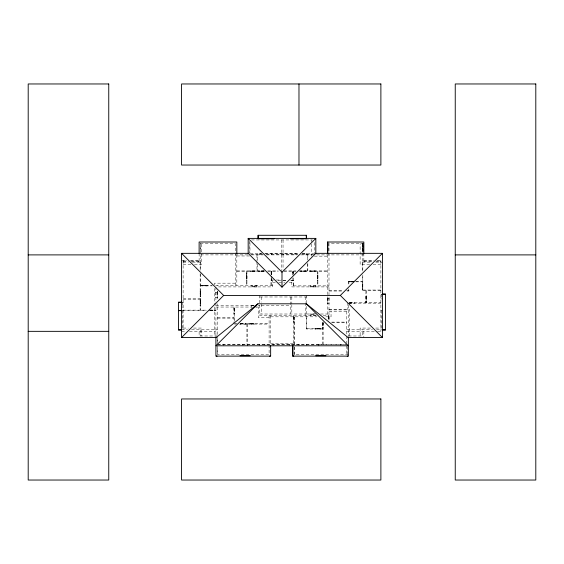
<?xml version="1.0" encoding="UTF-8"?>
<svg xmlns="http://www.w3.org/2000/svg" width="564" height="564" viewBox="0 0 564 564"><rect width="100%" height="100%" fill="white"/><g stroke="black" fill="none" stroke-linecap="round" stroke-linejoin="round"><path stroke-width="0.42" stroke-dasharray="2.82 2.11" d="M269.106 315.565L269.106 354.58L217.464 354.58L217.464 346.973M217.464 342.75L217.464 336.835M217.464 292.589L217.464 290.961M246.419 276.022L246.419 271.411L246.419 285.356M271.171 272.031L271.171 271.411L271.171 275.183M292.857 272.447L292.857 271.411L292.857 275.204M293.372 272.447L293.372 271.411L293.372 273.949M294.14 344.251L294.14 321.84M365.909 301.62L365.909 302.656L365.909 290.545M251.473 239.94L312.526 239.94M363.843 243.556L328.988 243.556L328.988 320.472M362.687 243.718L363.456 243.718M362.687 243.845L363.456 243.845M362.687 244.381L363.456 244.381M362.687 244.508L363.456 244.508M362.687 244.635L363.456 244.635M362.687 245.171L363.456 245.171M362.687 245.298L363.456 245.298M362.687 245.432L363.456 245.432M362.687 245.96L363.456 245.96M362.687 246.094L363.456 246.094M362.687 246.221L363.456 246.221M362.687 246.757L363.456 246.757M362.687 246.884L363.456 246.884M362.687 247.011L363.456 247.011M362.687 247.547L363.456 247.547M362.687 247.674L363.456 247.674M362.687 247.8L363.456 247.8M362.687 248.336L363.456 248.336M362.687 248.463L363.456 248.463M362.687 248.597L363.456 248.597M362.687 249.126L363.456 249.126M362.687 249.253L363.456 249.253M362.687 249.387L363.456 249.387M362.687 249.915L363.456 249.915M362.687 250.049L363.456 250.049M362.687 250.176L363.456 250.176M362.687 250.712L363.456 250.712M362.687 250.839L363.456 250.839M362.687 250.966L363.456 250.966M362.687 251.502L363.456 251.502M362.687 251.629L363.456 251.629M362.687 251.756L363.456 251.756M362.687 252.291L363.456 252.291M250.212 253.342L261.661 253.342M264.713 253.342L298.969 253.342M302.184 253.342L313.838 253.342M259.807 253.729L261.816 253.729M265.306 253.729L298.673 253.729M302.17 253.729L306.795 253.729M250.585 254.371L257.473 254.371L257.473 260.787M314.275 254.371L307.317 254.371L307.317 260.462M259.807 254.505L262.69 254.505M266.18 254.505L297.799 254.505M302.17 254.505L306.795 254.505M200.671 254.893L249.725 254.893M251.332 254.893L263.289 254.893M266.553 254.893L297.291 254.893M300.704 254.893L312.66 254.893M363.843 254.893L314.275 254.893L314.275 240.821M236.831 255.971L249.965 255.971M314.381 256.155L327.437 256.155M181.566 260.596L186.832 260.596M190.343 260.596L200.671 260.596M363.843 260.596L374.073 260.596M377.365 260.596L382.434 260.596M183.117 260.984L187.601 260.984M190.992 260.984L199.12 260.984M363.843 260.984L372.494 260.984L372.494 261.759M376.562 260.984L380.883 260.984M183.117 261.759L188.446 261.759M199.12 261.759L191.245 261.759L191.245 260.984M363.843 261.759L372.24 261.759L372.24 260.984M375.751 261.759L380.883 261.759M183.117 262.147L188.383 262.147M192.38 262.147L200.671 262.147M362.299 262.147L371.591 262.147M375.772 262.147L382.434 262.147M183.117 264.685L190.935 264.685M194.418 264.685L201.369 264.685L201.369 243.556M369.639 264.685L360.128 264.685L360.128 243.556M373.1 264.685L380.883 264.685M236.831 270.896L264.333 270.896M267.766 270.896L278.115 270.896M283.903 270.896L296.044 270.896M299.329 270.896L327.437 270.896M250.162 271.164L254.893 271.164M259.024 271.164L263.748 271.164M301.042 271.164L305.766 271.164M310.242 271.164L314.966 271.164M236.831 271.411L264.248 271.411M267.71 271.411L278.228 271.411M283.861 271.411L295.945 271.411M299.336 271.411L327.437 271.411M271.171 271.644L271.037 276.762M271.686 271.644L271.813 277.15M271.037 272.031L271.813 272.031M292.857 272.052L292.73 276.776M293.372 272.052L293.499 273.632M292.73 272.447L293.499 272.447M317.37 275.154L317.37 280.661M317.892 275.154L317.892 280.661M317.243 275.542L318.018 275.542M246.419 275.634L246.419 281.14M246.94 275.634L246.94 281.14M246.292 276.022L247.067 276.022M273.611 280.012L270.988 280.012L270.988 285.356M276.24 280.012L281.492 280.012M317.243 280.273L318.018 280.273M283.043 280.47L287.393 280.47M290.876 280.47L293.491 280.47L293.491 285.87M246.292 280.745L247.067 280.745M271.171 280.71L272.715 280.71L272.715 286.907L217.464 286.907L217.464 285.356M277.981 280.71L281.492 280.71M283.043 280.71L286.484 280.71M290.791 280.71L293.372 280.71M354.502 281.196L348.996 281.33M353.72 281.33L348.355 281.33L348.355 285.504M355.75 281.33L362.299 281.33M349.384 281.584L352.535 281.584M348.869 281.845L352.535 281.845M355.75 281.845L362.299 281.845M354.114 281.972L348.996 281.845M272.715 282.261L275.324 282.261M278.799 282.261L284.876 282.261M289.219 282.261L293.372 282.261M235.28 283.17L214.412 283.17L214.412 285.807M362.299 283.882L362.299 289.388M362.814 283.882L362.814 289.388M362.166 284.27L362.941 284.27M200.671 285.356L211.838 285.356M272.715 285.356L215.913 285.356L215.913 285.87M202.222 285.617L206.946 285.617M200.671 285.87L212.529 285.87M293.372 285.87L328.988 285.87M251.981 286.639L256.712 286.639M310.834 286.639L315.558 286.639M328.988 286.907L291.821 286.907L291.821 282.261M362.166 289.001L362.941 289.001M362.814 290.03L380.883 290.03M328.988 290.523L343.074 290.523M346.592 290.523L348.869 290.523M380.883 290.545L362.299 290.545L362.299 275.225M200.157 291.08L200.157 296.593M200.671 291.08L200.671 296.593M328.988 291.038L343.68 291.038M347.142 291.038L348.869 291.038L348.869 288.782M200.023 291.475L200.798 291.475M215.913 292.194L215.913 297.7M217.464 292.194L217.464 297.7M215.786 292.589L217.591 292.589M380.883 294.267L382.434 294.267M200.023 296.199L200.798 296.199M365.909 296.502L365.909 302.015M366.431 296.502L366.431 302.015M365.782 296.897L366.558 296.897M259.807 296.974L306.795 296.974M215.786 297.313L217.591 297.313M327.437 298.053L327.437 303.566M328.988 298.053L328.988 303.566M327.303 298.448L329.115 298.448M183.117 298.779L200.157 298.779M380.883 298.913L382.434 298.913M183.117 299.301L200.157 299.301M200.157 300.457L200.157 305.963M200.671 300.457L200.671 305.963M200.023 300.845L200.798 300.845M365.782 301.62L366.558 301.62M181.566 302.396L183.117 302.396M349.384 302.523L354.502 302.656M349.384 302.656L380.883 302.656M349.384 302.91L354.114 302.91M327.303 303.171L329.115 303.171M380.883 303.171L348.355 303.171L348.355 336.44M348.996 303.298L354.502 303.171M253.828 305.364L251.079 305.498M215.913 305.498L255.407 305.498M258.079 305.498L259.807 305.498M261.358 305.498L290.277 305.498M200.023 305.575L200.798 305.575M251.466 305.758L255.407 305.758M181.566 307.042L183.117 307.042M215.913 307.042L252.03 307.042M255.485 307.042L259.807 307.042M233.989 308.198L233.989 313.711M234.504 308.198L234.504 313.711M233.863 308.593L234.631 308.593M328.988 309.58L349.743 309.58L349.743 335.989M328.988 309.883L348.355 309.883M209.251 310.017L214.757 310.144M183.117 310.144L207.446 310.144M210.428 310.144L215.913 310.144M209.639 310.397L214.369 310.397M181.566 310.658L206.417 310.658M209.639 310.658L215.913 310.658M380.883 310.658L382.434 310.658M210.034 310.785L214.757 310.658M328.988 311.434L348.355 311.434M233.863 313.316L234.631 313.316M316.044 313.887L310.538 314.014M259.807 314.014L305.251 314.014M306.795 314.014L316.044 314.014M320.556 314.014L327.437 314.014M310.926 314.282L315.657 314.282M316.256 315.565L259.807 315.565L259.807 295.423M323.137 315.565L328.988 315.565M316.044 315.692L310.538 315.565M328.467 316.08L328.34 321.198M328.988 316.08L329.115 320.408M328.34 316.474L329.115 316.474M293.618 316.721L293.618 322.234M294.14 316.721L294.14 322.234M270.649 316.827L317.046 316.827M325.795 316.827L331.047 316.827L331.047 311.434M293.491 317.116L294.267 317.116M217.464 317.631L233.989 317.631M269.106 317.61L258.234 317.61L258.234 307.042M217.464 318.145L233.989 318.145M293.491 321.84L294.267 321.84M331.533 322.107L346.804 322.107M331.907 322.622L346.804 322.622M322.622 322.791L322.622 328.304M323.137 322.791L323.137 328.304M322.495 323.186L323.271 323.186M240.229 323.44L245.742 323.567M237.127 323.567L234.504 323.567L234.504 307.042M240.229 323.567L269.106 323.567M240.624 323.821L245.347 323.821M248.964 323.821L253.687 323.821M234.504 324.081L236.253 324.081M239.46 324.081L269.106 324.081M322.495 327.91L323.271 327.91M183.117 328.065L188.327 328.065M193.544 328.065L201.369 328.065L201.369 335.989M370.506 328.065L360.128 328.065L360.128 335.989M375.694 328.065L380.883 328.065M306.795 328.474L322.622 328.474M315.417 328.727L320.14 328.727M322.622 328.988L306.28 328.988L306.28 315.565M181.566 329.792L187.502 329.792M191.541 329.792L217.464 329.792M346.804 329.792L372.437 329.792M376.519 329.792L382.434 329.792M181.566 331.343L185.965 331.343M189.462 331.343L215.913 331.343M346.804 331.343L374.729 331.343M377.478 331.343L382.434 331.343M217.464 335.989L199.12 335.989L199.12 329.792M348.524 335.989L362.299 335.989L362.299 329.792M270.649 343.793L294.288 343.793M217.464 344.251L346.804 344.251M217.725 344.639L318.604 344.639M318.942 344.639L346.55 344.639M348.355 354.58L294.14 354.58L294.14 315.565M381.271 294.267L381.271 298.913M381.271 310.658L381.271 329.792M380.883 260.596L380.883 331.343M380.629 260.984L380.629 261.759M366.431 290.545L366.431 302.656M366.177 296.897L366.177 301.62M364.104 260.984L364.104 261.759M363.843 253.342L363.843 262.147M363.843 331.343L363.843 337.54M362.814 262.147L362.814 271.728M362.814 274.908L362.814 290.545M362.687 242.929L362.687 252.418M362.553 284.27L362.553 289.001M362.299 243.556L362.299 271.735M354.114 302.523L354.114 303.298M349.384 281.196L349.384 281.972M348.869 281.33L348.869 285.313M348.355 288.846L348.355 290.523M347.84 302.656L347.84 309.883M347.191 346.705L347.191 354.58M346.804 311.434L346.804 343.427M346.804 345.795L346.804 354.58M340.698 344.251L340.698 345.795M328.734 316.474L328.734 320.408M328.601 242.929L328.601 252.418M328.467 315.565L328.467 319.654M327.698 298.448L327.698 303.171M327.437 254.893L327.437 285.87M327.437 286.907L327.437 315.565M323.137 322.107L323.137 345.795M322.876 323.186L322.876 327.91M322.622 322.107L322.622 344.251M320.535 328.474L315.029 328.474M320.535 328.988L315.029 328.988M320.14 328.347L320.14 329.122M318.942 344.251L318.942 345.795M318.604 344.251L318.604 345.795M317.892 271.411L317.892 285.87M317.638 275.542L317.638 280.273M317.37 271.411L317.37 285.87M315.953 285.87L310.44 285.87M315.953 286.907L310.44 286.907M315.558 285.744L315.558 287.034M315.354 270.896L309.847 270.896M315.354 271.411L309.847 271.411M315.417 328.347L315.417 329.122M314.966 270.769L314.966 271.545M311.765 239.94L311.765 241.97M311.765 243.993L311.765 256.155M310.926 313.887L310.926 315.692M310.834 285.744L310.834 287.034M310.242 270.769L310.242 271.545M307.831 254.371L307.831 259.102M307.831 263.317L307.831 270.896M307.317 263.938L307.317 270.896M306.795 253.342L306.795 254.893M306.795 295.423L306.795 303.305M306.795 306.273L306.795 328.988M306.795 344.251L306.795 345.795M306.541 253.729L306.541 254.505M306.16 270.896L300.647 270.896M306.16 271.411L300.647 271.411M305.766 270.769L305.766 271.545M305.251 296.974L305.251 302.085M305.251 302.938L305.251 315.565M301.042 270.769L301.042 271.545M298.976 344.251L298.976 345.795M295.176 253.729L295.176 254.505M294.923 253.729L294.923 254.505M294.288 347.163L294.288 354.58M293.886 317.116L293.886 321.84M293.618 315.565L293.618 344.251M293.372 277.883L293.372 286.907M293.111 272.447L293.111 276.381M292.857 277.883L292.857 280.71M291.821 296.974L291.821 303.792M291.821 304.645L291.821 314.014M290.277 296.974L290.277 314.014M289.621 344.251L289.621 345.795M283.431 253.729L283.431 254.505M283.17 253.729L283.17 254.505M283.043 239.94L283.043 269.662M281.492 239.94L281.492 271.333M273.611 344.251L273.611 345.795M271.686 253.729L271.686 254.505M271.686 271.411L271.686 277.326M271.686 278.172L271.686 280.71M271.425 253.729L271.425 254.505M271.432 272.031L271.432 276.762M271.171 277.551L271.171 285.356M270.649 315.565L270.649 344.251M264.974 344.251L264.974 345.795M264.135 270.896L258.629 270.896M264.135 271.411L258.629 271.411M263.748 270.769L263.748 271.545M261.358 296.974L261.358 302.205M261.358 303.947L261.358 314.014M260.067 253.729L260.067 254.505M259.807 253.342L259.807 254.893M259.807 344.251L259.807 345.795M259.024 270.769L259.024 271.545M257.473 264.156L257.473 270.896M257.099 285.356L251.593 285.356M257.099 286.907L251.593 286.907M256.958 254.893L256.958 260.787M256.958 261.633L256.958 270.896M256.712 285.229L256.712 287.034M256.585 307.042L256.19 307.042M255.28 270.896L249.774 270.896M255.28 271.411L249.774 271.411M254.893 270.769L254.893 271.545M254.082 323.567L248.569 323.567M254.082 324.081L248.569 324.081M253.687 323.44L253.687 324.215M251.981 285.229L251.981 287.034M251.466 305.364L251.466 307.176L251.079 307.042M250.162 270.769L250.162 271.545M249.965 242.612L249.965 253.299M249.725 240.821L249.725 253.342M248.964 323.44L248.964 324.215M247.659 344.251L247.659 345.795M247.413 324.081L247.413 345.795M246.94 271.411L246.94 285.356M246.898 324.081L246.898 344.251M246.672 276.022L246.672 280.745M245.742 324.081L240.229 324.081M245.347 323.44L245.347 324.215M242.88 344.251L242.88 345.795M240.624 323.44L240.624 324.215M236.831 254.893L236.831 285.356M235.28 285.356L235.28 243.556L200.671 243.556L200.671 270.741M234.243 308.593L234.243 313.316M233.989 307.042L233.989 323.235M223.252 344.251L223.252 345.795M217.464 291.13L217.464 299.766M217.464 303.806L217.464 305.498M217.464 307.042L217.464 336.095M217.464 338.294L217.464 344.012M217.464 345.795L217.464 354.58M217.203 292.589L217.203 297.313M215.913 287.104L215.913 301.994M215.913 302.868L215.913 336.504M214.412 288.451L214.412 304.299M214.412 306.936L214.412 335.989M214.369 310.017L214.369 310.785M207.333 285.356L201.827 285.356M207.333 285.87L201.827 285.87M206.946 285.229L206.946 286.004M202.222 285.229L202.222 286.004M200.671 274.182L200.671 310.144M200.671 329.792L200.671 335.989M200.417 291.475L200.417 296.199M200.41 300.845L200.41 305.575M200.283 242.929L200.283 252.418M200.157 262.147L200.157 269.994M200.157 273.357L200.157 310.144M199.12 253.342L199.12 262.147M198.866 260.984L198.866 261.759M183.37 260.984L183.37 261.759M183.117 260.596L183.117 329.792M182.729 302.396L182.729 307.042M182.729 310.658L182.729 329.792"/><path stroke-width="0.85" d="M248.449 253.342L181.566 253.342L181.566 337.54L223.661 295.437L340.339 295.437L382.434 337.54L348.129 337.54M282 287.161L282 272.215L315.826 238.389L248.174 238.389L248.174 253.342L282 287.161L315.826 253.342L315.826 238.389M257.917 303.799L215.913 345.795L348.355 345.795L306.351 303.799L257.917 303.799L215.913 337.723M340.339 295.437L382.434 253.342L315.304 253.342M258.256 238.776L274.266 238.776M290.277 238.776L306.28 238.776M28.2 254.893L108.753 254.893M455.247 254.893L535.8 254.893M382.434 294.006L385.536 294.006L385.536 330.046L382.434 330.046M382.434 294.267L385.536 294.267M181.566 302.142L178.464 302.142L178.464 330.046L181.566 330.046M178.464 302.396L181.566 302.396M178.464 310.397L181.566 310.397M178.464 310.658L181.566 310.658M178.464 329.792L181.566 329.792M382.434 329.792L385.536 329.792M28.2 331.343L108.753 331.343M181.566 337.54L216.146 337.54M239.926 355.736L250.254 355.736M315.65 355.736L325.978 355.736M292.977 355.87L293.752 356.124M306.351 303.799L348.355 337.723M248.174 238.389L282 272.215M181.566 253.342L223.661 295.437M382.434 253.342L382.434 337.54M363.843 253.342L363.843 242.005L327.437 242.005L327.437 253.342M348.355 337.293L348.355 356.124L292.589 356.124L292.589 345.795M347.967 356.124L347.191 356.124M327.825 242.005L327.825 253.342M306.541 238.389L306.541 235.294L258.002 235.294L258.002 238.389M306.28 235.294L306.28 238.389M298.976 83.965L298.976 165.04M292.977 345.795L292.977 356.124M270.649 345.795L270.649 356.124L215.913 356.124L215.913 336.814M270.262 356.124L269.486 356.124M258.256 235.294L258.256 238.389M236.831 253.342L236.831 242.005L199.12 242.005L199.12 253.342M217.077 356.124L216.301 356.124M108.753 83.965L28.2 83.965L28.2 480.034L108.753 480.034L108.753 83.965M380.883 83.965L181.566 83.965L181.566 165.04L380.883 165.04L380.883 83.965M535.8 83.965L455.247 83.965L455.247 480.034L535.8 480.034L535.8 83.965M380.883 398.959L181.566 398.959L181.566 480.034L380.883 480.034L380.883 398.959"/></g></svg>
